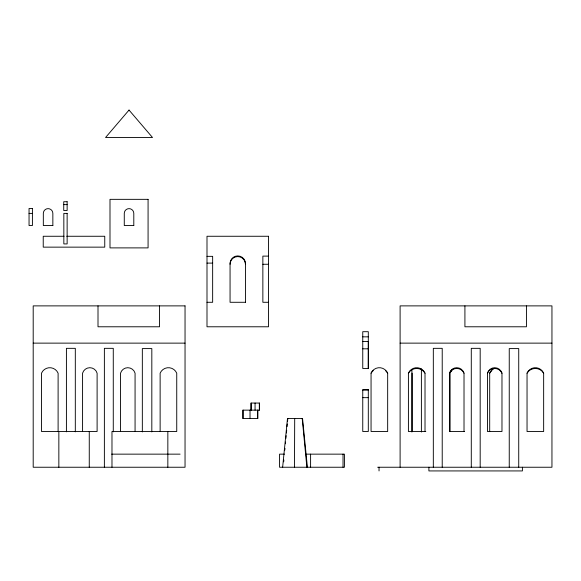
<?xml version="1.0" encoding="UTF-8"?>
<svg xmlns="http://www.w3.org/2000/svg" width="581" height="581" viewBox="0 0 581 581"><rect width="100%" height="100%" fill="white"/><g stroke="black" fill="none" stroke-linecap="round" stroke-linejoin="round"><path stroke-width="0.87" d="M294.487 467.24L294.698 418.552M283.681 461.83L283.855 460.029M284.799 450.108L284.973 448.307M285.402 443.797L285.576 441.996M285.917 438.386L286.179 435.685M286.433 432.976L286.694 430.274M287.036 426.665L287.297 423.963M287.551 421.254L287.813 418.552M282.635 467.24L287.486 418.552L302.548 418.552L307.4 467.24M63.736 204.621L67.135 204.621M29.05 213.401L32.413 213.401M64.041 236.264L43.234 236.264L43.234 247.143L104.754 247.143L104.754 236.264L66.757 236.264M268.509 256.112L262.859 256.112L262.859 302.287L268.509 302.287M206.996 256.344L212.646 256.344L212.646 302.287L206.996 302.287M206.996 263.106L212.646 263.106M262.859 264.268L268.509 264.268M362.755 336.842L368.303 336.842M362.755 341.548L368.339 341.548L368.267 368.463L362.755 368.463L362.755 331.693L368.303 331.693L368.339 368.463M33.197 343.131L185.041 343.131M400.106 343.131L551.95 343.131M362.755 348.811L368.339 348.811M362.755 390.12L368.303 390.12M362.755 397.658L368.303 397.658M425.808 431.501L408.414 431.501L408.414 373.191A9.02 9.02 0 0 1 425.016 373.191L425.016 431.501M464.626 431.501L449.483 431.501L449.483 373.191A7.945 7.945 0 0 1 464.016 373.191L464.016 431.501M111.646 454.146L180.095 454.146M284.552 454.146L279.555 454.146L279.555 467.24L344.424 467.24L344.424 454.146L306.165 454.146M377.65 467.24L551.95 467.24L551.95 305.882L400.106 305.882L400.106 467.24M302.222 418.552L306.87 467.24M543.649 373.191L543.649 431.501L527.04 431.501L527.04 373.191A9.02 9.02 0 0 1 543.649 373.191A9.659 9.659 0 0 0 527.04 373.191M526.43 305.882L526.43 326.783L464.916 326.783L464.916 305.882M522.406 467.24L522.406 470.93L428.901 470.93L428.901 467.24M518.731 467.24L518.731 348.593L509.247 348.593L509.247 467.24M501.977 373.191L501.977 431.501L487.444 431.501L487.444 373.191A7.945 7.945 0 0 1 501.977 373.191A7.553 7.553 0 0 0 487.444 373.191M491.838 370.671A9.659 9.659 0 0 0 489.689 373.191L489.689 431.501M480.182 467.24L480.182 348.339L471.285 348.339L471.285 467.24M450.093 431.501L450.093 373.191A7.553 7.553 0 0 1 452.802 369.225M442.221 467.24L442.221 348.339L433.324 348.339L433.324 467.24M421.392 368.841L421.392 432.032M412.132 373.191L412.132 431.501M411.9 369.501L411.9 432.032M385.508 370.671A9.659 9.659 0 0 1 387.665 373.191L387.665 431.501L371.056 431.501L371.056 373.191A9.659 9.659 0 0 1 373.213 370.671M379.037 467.24L379.037 470.93M343.03 454.146L343.03 467.24M310.595 454.146L310.595 467.24M259.329 403.054L259.329 410.142M257.884 410.142L257.884 418.552L242.822 418.552L242.822 410.142L259.511 410.142L259.511 403.054L250.985 403.054L250.985 410.142M257.557 410.142L257.557 418.552M255.066 403.054L255.066 410.142M251.166 403.054L251.166 410.142M250.026 410.142L250.026 418.552M243.148 410.142L243.148 418.552M167.844 431.501L167.844 467.24M160.131 431.501L160.131 373.191A9.02 9.02 0 0 1 176.74 373.191L176.74 431.501L111.98 431.501L111.98 467.24M159.521 305.882L159.521 326.783L98.007 326.783L98.007 305.882M151.823 431.923L151.823 348.593L142.338 348.593L142.338 431.923M135.068 431.501L135.068 373.191A7.553 7.553 0 0 0 120.536 373.191L120.536 431.501M113.273 431.843L113.273 348.339L104.377 348.339L104.377 467.24M89.263 431.501L89.263 467.24M82.575 431.501L82.575 373.191A7.553 7.553 0 0 1 97.107 373.191L97.107 431.501L58.848 431.501L58.848 467.24M75.312 431.843L75.312 348.339L66.416 348.339L66.416 431.843M230.061 264.268A7.691 7.691 0 0 1 237.752 256.577A7.691 7.691 0 0 1 245.443 264.268M371.056 373.191A9.02 9.02 0 0 1 387.665 373.191M450.841 371.862A7.945 7.945 0 0 1 451.829 370.7M489.689 373.191A9.02 9.02 0 0 1 494.562 368.376M408.414 373.191A9.659 9.659 0 0 1 425.016 373.191M449.483 373.191A7.553 7.553 0 0 1 464.016 373.191M129.033 110.07L105.56 137.515L152.512 137.515L129.033 110.07M148.075 199.341L109.998 199.341L109.998 247.891L148.075 247.891L148.075 199.341M67.135 201.723L63.736 201.723L63.736 210.504L67.135 210.504L67.135 201.723M32.413 208.499L29.05 208.499L29.05 225.53L32.413 225.53L32.413 208.499M67.135 213.401L63.837 213.401L63.837 243.926L67.135 243.926L67.135 213.401M52.849 225.53L43.328 225.53L43.328 213.401A4.757 4.757 0 0 1 48.092 208.637A4.757 4.757 0 0 1 52.849 213.401L52.849 225.53M133.797 225.53L124.276 225.53L124.276 213.401A4.757 4.757 0 0 1 129.033 208.637A4.757 4.757 0 0 1 133.797 213.401L133.797 225.53M268.509 236.264L206.996 236.264L206.996 326.783L268.509 326.783L268.509 236.264M245.443 302.287L230.061 302.287L230.061 263.106A7.706 7.706 0 0 1 237.752 255.916A7.706 7.706 0 0 1 245.443 263.106L245.443 302.287M185.041 305.882L33.197 305.882L33.197 467.24L185.041 467.24L185.041 305.882M368.303 389.597L362.755 389.597L362.755 431.501L368.303 431.501L368.303 389.597M58.107 431.501L41.505 431.501L41.505 373.191A9.02 9.02 0 0 1 58.107 373.191L58.107 431.501"/></g></svg>
